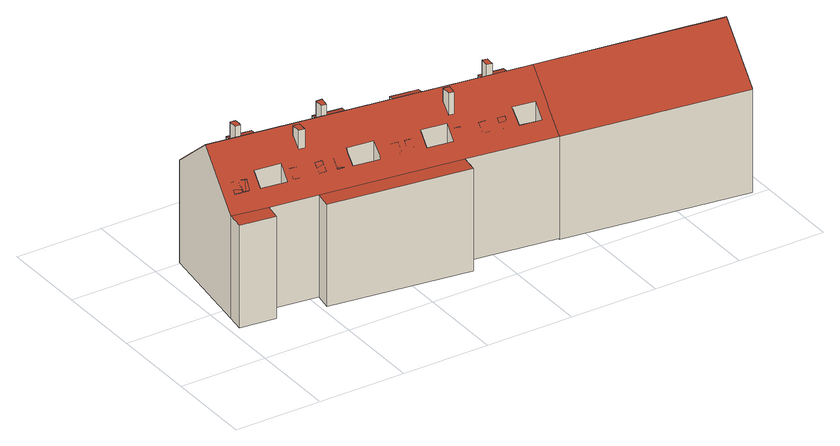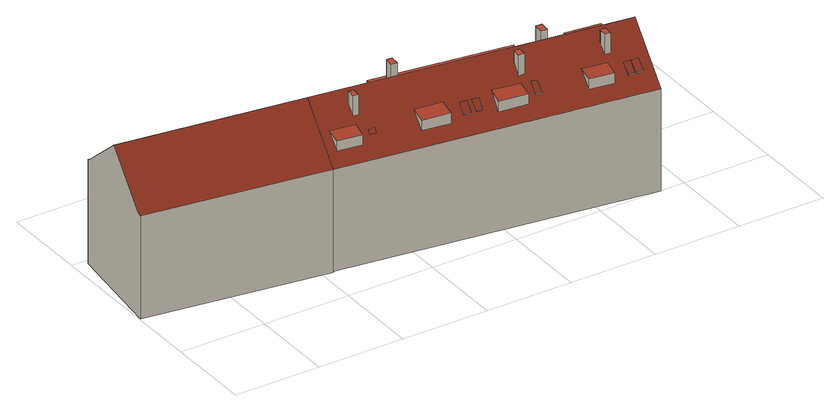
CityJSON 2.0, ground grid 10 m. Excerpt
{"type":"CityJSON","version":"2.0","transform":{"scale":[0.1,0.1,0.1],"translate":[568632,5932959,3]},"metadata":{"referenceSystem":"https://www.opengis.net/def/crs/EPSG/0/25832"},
"CityObjects":{
"building1":{"type":"Building","attributes":{"Grundfläche 2D":"477.857453","Grundhöhe NN":"3.479"},"children":["building1-1","building1-2","building1-3","building1-4","building1-5","building1-6","building1-7","building1-8","building1-9","building1-10","building1-11","building1-12","building1-13","building1-14","building1-15","building1-16","building1-17","building1-18","building1-19","building1-20","building1-21","building1-22","building1-23","building1-24","building1-25","building1-26","building1-27"],"geometry":[{"type":"MultiSurface","lod":"3","boundaries":[[[0,1,2,3]],[[4,5,6,7],[8,9,10,0,3,11],[12,13,14,15]],[[16,17,18,19,20,5,4],[21,22,23,24,25,26],[27,28,29,30],[31,32,33,34],[35,36,37,38]],[[39,40,13,12]],[[41,19,18,42]],[[43,17,16,44]],[[3,2,8,11]],[[1,0,10,9]],[[9,8,2,1]],[[40,14,13]],[[12,15,39]],[[40,39,15,14]],[[42,18,45,46]],[[41,42,46,47]],[[19,41,47,48]],[[44,16,49,50]],[[43,44,50,51]],[[17,43,51,52]],[[16,4,7,53,49]],[[17,52,45,18]],[[48,54,20,19]],[[6,5,20,54,55]],[[7,6,55,53]],[[46,45,52,51,50,49,53,55,54,48,47]]],"semantics":{"surfaces":[{"type":"RoofSurface"},{"type":"WallSurface"},{"type":"GroundSurface"}],"values":[0,0,0,0,0,0,1,1,1,1,1,1,1,1,1,1,1,1,1,1,1,1,1,2]}}]},
"building1-1":{"type":"BuildingInstallation","parents":["building1"],"geometry":[{"type":"MultiSurface","lod":"3","boundaries":[[[56,57,58,59,60]],[[61,62,56,60]],[[60,59,58,63,64,61]],[[65,63,58,57]],[[65,57,56,62]]],"semantics":{"surfaces":[{"type":"RoofSurface"},{"type":"WallSurface"}],"values":[0,1,1,1,1]}}]},
"building1-2":{"type":"BuildingInstallation","parents":["building1"],"geometry":[{"type":"MultiSurface","lod":"3","boundaries":[[[66,67,68,69]],[[67,66,37,36]],[[36,35,68,67]],[[69,68,35,38]],[[38,37,66,69]]],"semantics":{"surfaces":[{"type":"RoofSurface"},{"type":"WallSurface"}],"values":[0,1,1,1,1]}}]},
"building1-3":{"type":"BuildingInstallation","parents":["building1"],"geometry":[{"type":"MultiSurface","lod":"3","boundaries":[[[70,71,72,73]],[[72,71,74,75]],[[73,72,75,76]],[[70,73,76,77]],[[71,70,77,74]]],"semantics":{"surfaces":[{"type":"RoofSurface"},{"type":"WallSurface"}],"values":[0,1,1,1,1]}}]},
"building1-4":{"type":"BuildingInstallation","parents":["building1"],"geometry":[{"type":"MultiSurface","lod":"3","boundaries":[[[78,79,80,81]],[[81,80,82,83]],[[78,81,83,84]],[[79,78,84,85]],[[80,79,85,82]]],"semantics":{"surfaces":[{"type":"RoofSurface"},{"type":"WallSurface"}],"values":[0,1,1,1,1]}}]},
"building1-5":{"type":"BuildingInstallation","parents":["building1"],"geometry":[{"type":"MultiSurface","lod":"3","boundaries":[[[86,87,88,89]],[[86,89,90,91]],[[89,88,92,90]],[[87,86,91,93]],[[88,87,93,92]]],"semantics":{"surfaces":[{"type":"RoofSurface"},{"type":"WallSurface"}],"values":[0,1,1,1,1]}}]},
"building1-6":{"type":"BuildingInstallation","parents":["building1"],"geometry":[{"type":"MultiSurface","lod":"3","boundaries":[[[94,95,96,97]],[[22,21,95,94]],[[26,25,96,95,21]],[[25,24,97,96]],[[23,22,94,97,24]]],"semantics":{"surfaces":[{"type":"RoofSurface"},{"type":"WallSurface"}],"values":[0,1,1,1,1]}}]},
"building1-7":{"type":"BuildingInstallation","parents":["building1"],"geometry":[{"type":"MultiSurface","lod":"3","boundaries":[[[98,99,100,101]],[[101,100,102,103]],[[98,101,103,104]],[[99,98,104,105]],[[100,99,105,102]]],"semantics":{"surfaces":[{"type":"RoofSurface"},{"type":"WallSurface"}],"values":[0,1,1,1,1]}}]},
"building1-8":{"type":"BuildingInstallation","parents":["building1"],"geometry":[{"type":"MultiSurface","lod":"3","boundaries":[[[106,107,108,109]],[[109,108,110,111]],[[106,109,111,112]],[[107,106,112,113]],[[108,107,113,110]]],"semantics":{"surfaces":[{"type":"RoofSurface"},{"type":"WallSurface"}],"values":[0,1,1,1,1]}}]},
"building1-9":{"type":"BuildingInstallation","parents":["building1"],"geometry":[{"type":"MultiSurface","lod":"3","boundaries":[[[114,115,116,117]],[[115,118,116]],[[117,119,114]],[[115,114,119,118]]],"semantics":{"surfaces":[{"type":"RoofSurface"},{"type":"WallSurface"}],"values":[0,1,1,1]}}]},
"building1-10":{"type":"BuildingInstallation","parents":["building1"],"geometry":[{"type":"MultiSurface","lod":"3","boundaries":[[[120,121,122,123]],[[122,121,124,125]],[[123,122,125,126]],[[120,123,126,127]],[[121,120,127,124]]],"semantics":{"surfaces":[{"type":"RoofSurface"},{"type":"WallSurface"}],"values":[0,1,1,1,1]}}]},
"building1-11":{"type":"BuildingInstallation","parents":["building1"],"geometry":[{"type":"MultiSurface","lod":"3","boundaries":[[[128,129,130,131]],[[129,132,130]],[[131,133,128]],[[129,128,133,132]]],"semantics":{"surfaces":[{"type":"RoofSurface"},{"type":"WallSurface"}],"values":[0,1,1,1]}}]},
"building1-12":{"type":"BuildingInstallation","parents":["building1"],"geometry":[{"type":"MultiSurface","lod":"3","boundaries":[[[134,135,136,137]],[[137,136,138,139]],[[134,137,139,140]],[[135,134,140,141]],[[136,135,141,138]]],"semantics":{"surfaces":[{"type":"RoofSurface"},{"type":"WallSurface"}],"values":[0,1,1,1,1]}}]},
"building1-13":{"type":"BuildingInstallation","parents":["building1"],"geometry":[{"type":"MultiSurface","lod":"3","boundaries":[[[142,143,144,145]],[[145,144,146,147]],[[142,145,147,148]],[[143,142,148,149]],[[144,143,149,146]]],"semantics":{"surfaces":[{"type":"RoofSurface"},{"type":"WallSurface"}],"values":[0,1,1,1,1]}}]},
"building1-14":{"type":"BuildingInstallation","parents":["building1"],"geometry":[{"type":"MultiSurface","lod":"3","boundaries":[[[150,151,152,153]],[[153,152,154,155]],[[150,153,155,156]],[[151,150,156,157]],[[152,151,157,154]]],"semantics":{"surfaces":[{"type":"RoofSurface"},{"type":"WallSurface"}],"values":[0,1,1,1,1]}}]},
"building1-15":{"type":"BuildingInstallation","parents":["building1"],"geometry":[{"type":"MultiSurface","lod":"3","boundaries":[[[158,159,160,161,162]],[[162,161,163,164]],[[158,162,164,165]],[[159,158,165,166]],[[163,161,160,159,166,167]]],"semantics":{"surfaces":[{"type":"RoofSurface"},{"type":"WallSurface"}],"values":[0,1,1,1,1]}}]},
"building1-16":{"type":"BuildingInstallation","parents":["building1"],"geometry":[{"type":"MultiSurface","lod":"3","boundaries":[[[168,169,170,171]],[[172,173,168,171]],[[174,172,171,170]],[[169,168,173,175]],[[170,169,175,174]]],"semantics":{"surfaces":[{"type":"RoofSurface"},{"type":"WallSurface"}],"values":[0,1,1,1,1]}}]},
"building1-17":{"type":"BuildingInstallation","parents":["building1"],"geometry":[{"type":"MultiSurface","lod":"3","boundaries":[[[176,177,178,179]],[[179,178,180,181]],[[176,179,181,182]],[[177,176,182,183]],[[178,177,183,180]]],"semantics":{"surfaces":[{"type":"RoofSurface"},{"type":"WallSurface"}],"values":[0,1,1,1,1]}}]},
"building1-18":{"type":"BuildingInstallation","parents":["building1"],"geometry":[{"type":"MultiSurface","lod":"3","boundaries":[[[184,185,186,187]],[[187,186,188,189]],[[184,187,189,190]],[[185,184,190,191]],[[186,185,191,188]]],"semantics":{"surfaces":[{"type":"RoofSurface"},{"type":"WallSurface"}],"values":[0,1,1,1,1]}}]},
"building1-19":{"type":"BuildingInstallation","parents":["building1"],"geometry":[{"type":"MultiSurface","lod":"3","boundaries":[[[192,193,194,195,196]],[[196,195,197,198]],[[192,196,198,199]],[[193,192,199,200]],[[194,193,200,201]],[[195,194,201,197]]],"semantics":{"surfaces":[{"type":"RoofSurface"},{"type":"WallSurface"}],"values":[0,1,1,1,1,1]}}]},
"building1-20":{"type":"BuildingInstallation","parents":["building1"],"geometry":[{"type":"MultiSurface","lod":"3","boundaries":[[[202,203,204,205]],[[202,205,206,207]],[[203,202,207,208]],[[205,204,209,206]],[[204,203,208,209]]],"semantics":{"surfaces":[{"type":"RoofSurface"},{"type":"WallSurface"}],"values":[0,1,1,1,1]}}]},
"building1-21":{"type":"BuildingInstallation","parents":["building1"],"geometry":[{"type":"MultiSurface","lod":"3","boundaries":[[[210,211,212,213]],[[29,28,211,210]],[[212,211,28,27]],[[27,30,213,212]],[[210,213,30,29]]],"semantics":{"surfaces":[{"type":"RoofSurface"},{"type":"WallSurface"}],"values":[0,1,1,1,1]}}]},
"building1-22":{"type":"BuildingInstallation","parents":["building1"],"geometry":[{"type":"MultiSurface","lod":"3","boundaries":[[[214,215,216,217]],[[214,217,218,219]],[[217,216,220,218]],[[215,214,219,221]],[[216,215,221,220]]],"semantics":{"surfaces":[{"type":"RoofSurface"},{"type":"WallSurface"}],"values":[0,1,1,1,1]}}]},
"building1-23":{"type":"BuildingInstallation","parents":["building1"],"geometry":[{"type":"MultiSurface","lod":"3","boundaries":[[[222,223,224,225]],[[225,224,226,227]],[[222,225,227,228]],[[223,222,228,229]],[[224,223,229,226]]],"semantics":{"surfaces":[{"type":"RoofSurface"},{"type":"WallSurface"}],"values":[0,1,1,1,1]}}]},
"building1-24":{"type":"BuildingInstallation","parents":["building1"],"geometry":[{"type":"MultiSurface","lod":"3","boundaries":[[[230,231,232,233]],[[230,233,234,235]],[[233,232,236,234]],[[231,230,235,237]],[[232,231,237,236]]],"semantics":{"surfaces":[{"type":"RoofSurface"},{"type":"WallSurface"}],"values":[0,1,1,1,1]}}]},
"building1-25":{"type":"BuildingInstallation","parents":["building1"],"geometry":[{"type":"MultiSurface","lod":"3","boundaries":[[[238,239,240,241]],[[34,33,241,240]],[[32,31,239,238]],[[31,34,240,239]],[[33,32,238,241]]],"semantics":{"surfaces":[{"type":"RoofSurface"},{"type":"WallSurface"}],"values":[0,1,1,1,1]}}]},
"building1-26":{"type":"BuildingInstallation","parents":["building1"],"geometry":[{"type":"MultiSurface","lod":"3","boundaries":[[[242,243,244,245]],[[242,245,246,247]],[[245,244,248,246]],[[243,242,247,249]],[[244,243,249,248]]],"semantics":{"surfaces":[{"type":"RoofSurface"},{"type":"WallSurface"}],"values":[0,1,1,1,1]}}]},
"building1-27":{"type":"BuildingInstallation","parents":["building1"],"geometry":[{"type":"MultiSurface","lod":"3","boundaries":[[[250,251,252,253]],[[250,253,254,255]],[[253,252,256,254]],[[251,250,255,257]],[[252,251,257,256]]],"semantics":{"surfaces":[{"type":"RoofSurface"},{"type":"WallSurface"}],"values":[0,1,1,1,1]}}]},
"building2":{"type":"Building","attributes":{"Grundfläche 2D":"256.648342","Grundhöhe NN":"3.438"},"geometry":[{"type":"Solid","lod":"3","boundaries":[[[[258,259,260,6,5]],[[261,262,258,5,20]],[[20,5,6,263,264]],[[261,20,264,265]],[[266,260,259,258,262,261,265,267]],[[6,260,266,263]],[[265,264,263,266,267]]]],"semantics":{"surfaces":[{"type":"RoofSurface"},{"type":"WallSurface"},{"type":"GroundSurface"}],"values":[[0,0,1,1,1,1,2]]}}]}
},
"vertices":[
[196,147,150],[199,165,147],[166,169,147],[164,152,150],[21,141,175],[380,93,175],[388,153,124],[29,201,124],[166,169,135],[199,165,135],[196,150,148],[165,159,143],[281,136,150],[249,140,150],[251,158,135],[283,154,135],[13,82,124],[54,76,124],[109,69,124],[269,47,124],[372,33,124],[186,75,137],[156,79,137],[157,89,146],[158,94,150],[188,90,150],[187,78,140],[85,89,137],[55,93,137],[57,108,150],[87,104,150],[237,68,137],[239,83,150],[268,79,150],[266,64,137],[365,66,150],[363,51,137],[338,54,137],[340,70,150],[283,154,147],[251,158,147],[266,27,124],[106,49,124],[51,57,124],[10,62,124],[109,69,5],[106,49,5],[266,27,5],[269,47,5],[13,82,5],[10,62,5],[51,57,5],[54,76,5],[29,201,5],[372,33,5],[388,153,5],
[153,154,150],[155,165,141],[148,166,141],[148,165,142],[147,155,150],[147,155,149],[153,154,149],[148,166,140],[148,165,141],[155,165,140],
[338,54,127],[363,51,127],[365,66,127],[340,70,127],
[306,59,138],[307,68,146],[299,69,146],[298,60,138],[307,68,145],[299,69,145],[298,60,137],[306,59,137],
[273,84,181],[279,83,181],[281,94,181],[274,95,181],[281,94,164],[274,95,164],[273,84,155],[279,83,155],
[98,87,138],[100,96,146],[92,97,146],[91,88,138],[91,88,137],[98,87,137],[92,97,145],[100,96,145],
[156,79,127],[186,75,127],[188,90,127],[158,94,127],
[46,182,139],[38,183,139],[37,172,148],[45,171,148],[37,172,147],[45,171,147],[46,182,138],[38,183,138],
[326,56,138],[328,65,146],[320,66,146],[319,57,138],[320,66,145],[319,57,137],[326,56,137],[328,65,145],
[100,178,147],[72,182,147],[69,164,150],[98,161,150],[72,182,135],[100,178,135],
[278,63,138],[279,72,146],[271,73,146],[270,64,138],[279,72,145],[271,73,145],[270,64,137],[278,63,137],
[376,141,147],[348,145,147],[345,127,150],[374,123,150],[348,145,135],[376,141,135],
[127,83,138],[128,92,146],[120,93,146],[119,84,138],[120,93,145],[119,84,137],[127,83,137],[128,92,145],
[117,107,179],[118,118,179],[111,119,179],[110,108,179],[111,119,166],[110,108,157],[117,107,157],[118,118,166],
[35,95,138],[36,105,146],[28,106,146],[27,96,138],[28,106,145],[27,96,137],[35,95,137],[36,105,145],
[337,112,179],[343,111,179],[343,114,179],[344,121,179],[338,122,179],[344,121,155],[338,122,155],[337,112,164],[343,111,164],[343,114,161],
[43,94,138],[45,103,146],[37,105,146],[36,95,138],[36,95,137],[43,94,137],[37,105,145],[45,103,145],
[161,135,179],[163,146,179],[156,146,179],[155,136,179],[156,146,155],[155,136,164],[161,135,164],[163,146,155],
[221,158,139],[214,159,139],[212,149,148],[220,148,148],[212,149,147],[220,148,147],[221,158,138],[214,159,138],
[61,149,179],[67,148,179],[68,151,179],[68,158,179],[62,159,179],[68,158,155],[62,159,155],[61,149,164],[67,148,164],[68,151,161],
[327,130,150],[334,129,150],[336,140,141],[329,141,141],[329,141,140],[327,130,149],[334,129,149],[336,140,140],
[57,108,127],[55,93,127],[85,89,127],[87,104,127],
[147,80,138],[148,90,146],[140,91,146],[139,81,138],[139,81,137],[147,80,137],[140,91,145],[148,90,145],
[224,70,138],[225,79,146],[218,80,146],[216,71,138],[218,80,145],[216,71,137],[224,70,137],[225,79,145],
[235,156,139],[227,158,139],[225,147,148],[233,146,148],[233,146,147],[235,156,138],[225,147,147],[227,158,138],
[239,83,127],[237,68,127],[266,64,127],[268,79,127],
[210,72,138],[211,81,146],[203,82,146],[202,73,138],[202,73,137],[210,72,137],[203,82,145],[211,81,145],
[55,181,139],[48,182,139],[46,171,148],[54,170,148],[54,170,147],[55,181,138],[46,171,147],[48,182,138],
[592,65,175],[599,120,127],[599,124,124],[583,4,124],[584,5,124],[388,153,4],[372,33,4],[583,4,4],[599,124,4],[584,5,4]
]}
